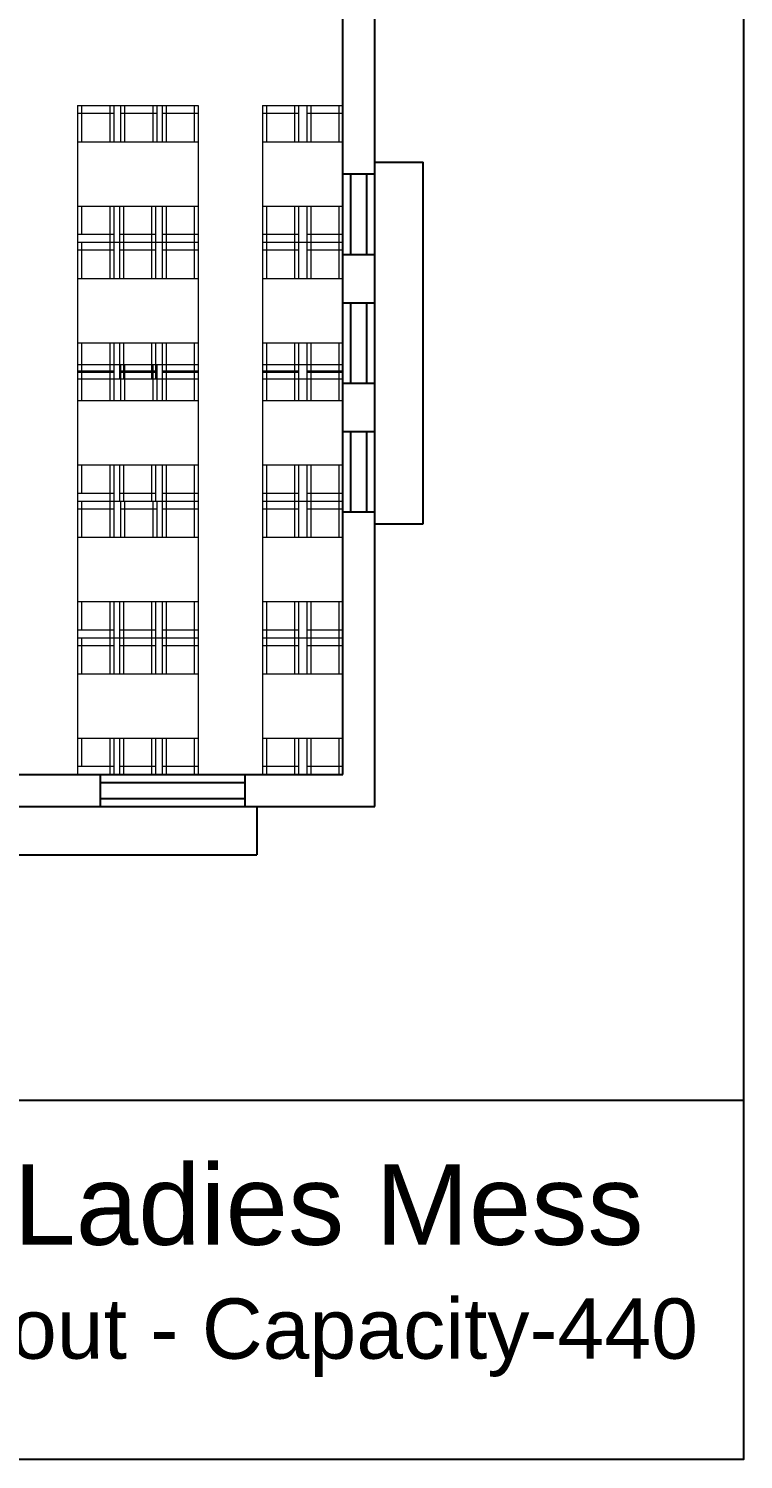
# Model space of a CAD drawing. Header units: inches. Extents: x 101 to 668, y -217 to 99.
# Drawn here: x 161.88 to 170.77, y -4.21 to 13.59 of the extents above; entities that cross this region are included whole.
import ezdxf

# ---------------------------------------------------------------- set-up
doc = ezdxf.new("R2010")
doc.units = ezdxf.units.IN
doc.header["$MEASUREMENT"] = 0
doc.layers.add('FUR', color=1, linetype='Continuous', lineweight=15)
doc.styles.get("Standard").update_dxf_attribs({"font": 'arial.ttf'})

msp = doc.modelspace()

# ---------------------------------------------------------------- linework, layer by layer
for p, q in [((166.18961, 3.90825), (166.18961, 18.92825)), ((165.78961, 4.30825), (165.78961, 14.97825)), ((166.18961, 11.77526), (165.78961, 11.77526)), ((165.88961, 10.77526), (165.88961, 11.77526)), ((166.08961, 10.77526), (166.08961, 11.77526)), ((166.18961, 11.92526), (166.78961, 11.92526)), ((166.78961, 7.42526), (166.78961, 11.92526)), ((165.78961, 10.77526), (166.18961, 10.77526)), ((165.78961, 10.17526), (166.18961, 10.17526)), ((165.88961, 9.17526), (165.88961, 10.17526)), ((166.08961, 9.17526), (166.08961, 10.17526)), ((165.78961, 9.17526), (166.18961, 9.17526)), ((165.78961, 8.57526), (166.18961, 8.57526)), ((165.88961, 7.57526), (165.88961, 8.57526)), ((166.08961, 7.57526), (166.08961, 8.57526)), ((165.78961, 7.57526), (166.18961, 7.57526)), ((166.18961, 7.42526), (166.78961, 7.42526)), ((148.24461, 4.30825), (165.78961, 4.30825)), ((162.76961, 4.30825), (162.76961, 3.90825)), ((162.76961, 4.30825), (162.76961, 3.90825)), ((164.56961, 4.30825), (164.56961, 3.90825)), ((162.76961, 4.20825), (164.56961, 4.20825)), ((162.76961, 4.00825), (164.56961, 4.00825)), ((150.16961, 3.90825), (166.18961, 3.90825)), ((164.71961, 3.90825), (164.71961, 3.30825)), ((151.81961, 3.30825), (164.71961, 3.30825)), ((151.80246, 0.25392), (170.7734, 0.25392))]:
    msp.add_line(p, q)
msp.add_lwpolyline([(123.26887, 33.4591), (170.7734, 33.4591), (170.7734, -4.21419), (123.26887, -4.21419)], close=True)
at = {"layer": 'FUR', "lineweight": 20}
for p, q in [((162.48961, 12.62825), (162.48961, 11.37825)), ((162.48961, 12.62825), (162.48961, 12.17825)), ((162.48961, 12.62825), (162.93961, 12.62825)), ((162.48961, 12.62825), (163.98961, 12.62825)), ((162.93961, 12.52825), (162.48961, 12.52825)), ((162.53961, 12.62825), (162.53961, 12.17825)), ((162.88961, 12.62825), (162.88961, 12.17825)), ((162.93961, 12.62825), (162.93961, 12.17825)), ((163.02426, 12.62825), (163.02426, 12.17825)), ((163.47426, 12.52825), (163.02426, 12.52825)), ((163.07426, 12.62825), (163.07426, 12.17825)), ((163.13961, 12.62825), (163.58961, 12.62825)), ((163.42426, 12.62825), (163.42426, 12.17825)), ((163.47426, 12.62825), (163.47426, 12.17825)), ((163.53961, 12.62825), (163.53961, 12.17825)), ((163.98961, 12.52825), (163.53961, 12.52825)), ((163.58961, 12.62825), (163.58961, 12.17825)), ((163.93961, 12.62825), (163.93961, 12.17825)), ((163.98961, 12.62825), (163.98961, 10.92825)), ((163.98961, 12.62825), (163.98961, 12.17825)), ((164.78961, 12.62825), (164.78961, 10.92825)), ((164.78961, 12.62825), (165.23961, 12.62825)), ((164.78961, 12.62825), (165.78961, 12.62825)), ((164.78961, 12.62825), (164.78961, 10.92825)), ((164.78961, 12.62825), (165.23961, 12.62825)), ((164.78961, 12.62825), (165.78961, 12.62825)), ((165.23961, 12.52825), (164.78961, 12.52825)), ((165.23961, 12.52825), (164.78961, 12.52825)), ((164.83961, 12.62825), (164.83961, 12.17825)), ((164.83961, 12.62825), (164.83961, 12.17825)), ((165.18961, 12.62825), (165.18961, 12.17825)), ((165.18961, 12.62825), (165.18961, 12.17825)), ((165.23961, 12.62825), (165.23961, 12.17825)), ((165.23961, 12.62825), (165.23961, 12.17825)), ((165.33961, 12.62825), (165.78961, 12.62825)), ((165.33961, 12.62825), (165.33961, 12.17825)), ((165.33961, 12.62825), (165.78961, 12.62825)), ((165.33961, 12.62825), (165.33961, 12.17825)), ((165.78961, 12.52825), (165.33961, 12.52825)), ((165.78961, 12.52825), (165.33961, 12.52825)), ((165.38961, 12.62825), (165.38961, 12.17825)), ((165.38961, 12.62825), (165.38961, 12.17825)), ((165.73961, 12.62825), (165.73961, 12.17825)), ((165.73961, 12.62825), (165.73961, 12.17825)), ((165.78961, 12.62825), (165.78961, 12.17825)), ((165.78961, 12.62825), (165.78961, 11.37825)), ((165.78961, 12.62825), (165.78961, 12.17825)), ((165.78961, 12.62825), (165.78961, 11.37825)), ((162.48961, 12.37825), (162.48961, 12.17825)), ((163.02426, 12.37825), (163.02426, 12.17825)), ((165.33961, 12.37825), (165.33961, 12.17825)), ((165.33961, 12.37825), (165.33961, 12.17825)), ((162.48961, 12.17825), (163.02426, 12.17825)), ((162.48961, 12.17825), (162.48961, 11.37825)), ((163.02426, 12.17825), (163.53961, 12.17825)), ((163.53961, 12.17825), (163.98961, 12.17825)), ((164.78961, 12.17825), (165.33961, 12.17825)), ((164.78961, 12.17825), (165.33961, 12.17825)), ((165.33961, 12.17825), (165.78961, 12.17825)), ((165.33961, 12.17825), (165.78961, 12.17825)), ((162.48961, 11.37825), (162.48961, 10.92825)), ((162.48961, 11.37825), (163.00882, 11.37825)), ((162.48961, 11.37825), (162.48961, 10.92825)), ((162.53961, 11.37825), (162.53961, 11.02825)), ((162.88961, 11.37825), (162.88961, 10.92825)), ((162.93961, 11.37825), (162.93961, 10.92825)), ((163.00882, 11.37825), (163.53961, 11.37825)), ((163.00882, 11.37825), (163.00882, 10.92825)), ((163.05882, 11.37825), (163.05882, 10.92825)), ((163.40882, 11.37825), (163.40882, 10.92825)), ((163.45882, 11.37825), (163.45882, 10.92825)), ((163.53961, 11.37825), (163.98961, 11.37825)), ((163.53961, 11.37825), (163.53961, 10.92825)), ((163.58961, 11.37825), (163.58961, 10.92825)), ((163.93961, 11.37825), (163.93961, 10.92825)), ((163.98961, 11.37825), (163.98961, 10.92825)), ((164.78961, 11.37825), (165.33961, 11.37825)), ((164.78961, 11.37825), (165.33961, 11.37825)), ((164.83961, 11.37825), (164.83961, 10.92825)), ((164.83961, 11.37825), (164.83961, 10.92825)), ((165.18961, 11.37825), (165.18961, 10.92825)), ((165.18961, 11.37825), (165.18961, 10.92825)), ((165.23961, 11.37825), (165.23961, 10.92825)), ((165.23961, 11.37825), (165.23961, 10.92825)), ((165.33961, 11.37825), (165.78961, 11.37825)), ((165.33961, 11.37825), (165.33961, 10.92825)), ((165.33961, 11.37825), (165.78961, 11.37825)), ((165.33961, 11.37825), (165.33961, 10.92825)), ((165.38961, 11.37825), (165.38961, 10.92825)), ((165.38961, 11.37825), (165.38961, 10.92825)), ((165.73961, 11.37825), (165.73961, 10.92825)), ((165.73961, 11.37825), (165.73961, 10.92825)), ((165.78961, 11.37825), (165.78961, 10.92825)), ((165.78961, 11.37825), (165.78961, 10.92825)), ((165.78961, 11.37825), (165.78961, 10.92825)), ((165.78961, 11.37825), (165.78961, 10.92825)), ((162.48961, 11.02825), (162.93961, 11.02825)), ((162.48961, 10.92825), (162.93961, 10.92825)), ((162.48961, 10.92825), (163.98961, 10.92825)), ((162.48961, 10.92825), (162.48961, 9.67825)), ((162.48961, 10.92825), (162.48961, 10.47825)), ((162.53961, 10.92825), (162.53961, 10.47825)), ((162.88961, 10.92825), (162.88961, 10.47825)), ((162.93961, 10.92825), (162.93961, 10.47825)), ((163.00882, 11.02825), (163.45882, 11.02825)), ((163.00882, 10.92825), (163.00882, 10.47825)), ((163.05882, 10.92825), (163.05882, 10.47825)), ((163.13961, 10.92825), (163.58961, 10.92825)), ((163.40882, 10.92825), (163.40882, 10.47825)), ((163.45882, 10.92825), (163.45882, 10.47825)), ((163.53961, 11.02825), (163.98961, 11.02825)), ((163.53961, 10.92825), (163.53961, 10.47825)), ((163.58961, 10.92825), (163.58961, 10.47825)), ((163.93961, 10.92825), (163.93961, 10.47825)), ((163.98961, 10.92825), (163.98961, 9.22825)), ((163.98961, 10.92825), (163.98961, 10.47825)), ((164.78961, 11.02825), (165.23961, 11.02825)), ((164.78961, 11.02825), (165.23961, 11.02825)), ((164.78961, 10.92825), (165.23961, 10.92825)), ((164.78961, 10.92825), (165.78961, 10.92825)), ((164.78961, 10.92825), (165.23961, 10.92825)), ((164.78961, 10.92825), (165.78961, 10.92825)), ((164.78961, 10.92825), (164.78961, 9.22825)), ((164.78961, 10.92825), (164.78961, 9.22825)), ((164.78961, 10.92825), (165.23961, 10.92825)), ((164.78961, 10.92825), (165.78961, 10.92825)), ((164.83961, 10.92825), (164.83961, 10.47825)), ((165.18961, 10.92825), (165.18961, 10.47825)), ((165.23961, 10.92825), (165.23961, 10.47825)), ((165.33961, 11.02825), (165.78961, 11.02825)), ((165.33961, 11.02825), (165.78961, 11.02825)), ((165.33961, 10.92825), (165.78961, 10.92825)), ((165.33961, 10.92825), (165.33961, 10.47825)), ((165.38961, 10.92825), (165.38961, 10.47825)), ((165.43961, 10.92825), (165.78961, 10.92825)), ((165.43961, 10.92825), (165.78961, 10.92825)), ((165.73961, 10.92825), (165.73961, 10.47825)), ((165.78961, 10.92825), (165.78961, 10.47825)), ((165.78961, 10.92825), (165.78961, 9.67825)), ((162.93961, 10.82825), (162.48961, 10.82825)), ((163.45882, 10.82825), (163.00882, 10.82825)), ((163.98961, 10.82825), (163.53961, 10.82825)), ((165.23961, 10.82825), (164.78961, 10.82825)), ((165.78961, 10.82825), (165.33961, 10.82825)), ((162.48961, 10.67825), (162.48961, 10.47825)), ((165.33961, 10.67825), (165.33961, 10.47825)), ((162.48961, 10.47825), (163.02426, 10.47825)), ((162.48961, 10.47825), (162.48961, 9.67825)), ((163.02426, 10.47825), (163.53961, 10.47825)), ((163.53961, 10.47825), (163.98961, 10.47825)), ((164.78961, 10.47825), (165.33961, 10.47825)), ((165.33961, 10.47825), (165.78961, 10.47825)), ((162.48961, 9.67825), (163.00882, 9.67825)), ((162.48961, 9.67825), (162.48961, 9.22825)), ((162.53961, 9.67825), (162.53961, 9.32825)), ((162.88961, 9.67825), (162.88961, 9.22825)), ((162.93961, 9.67825), (162.93961, 9.22825)), ((163.00882, 9.67825), (163.53961, 9.67825)), ((163.00882, 9.67825), (163.00882, 9.22825)), ((163.05882, 9.67825), (163.05882, 9.22825)), ((163.40882, 9.67825), (163.40882, 9.22825)), ((163.45882, 9.67825), (163.45882, 9.22825)), ((163.53961, 9.67825), (163.98961, 9.67825)), ((163.53961, 9.67825), (163.53961, 9.22825)), ((163.58961, 9.67825), (163.58961, 9.22825)), ((163.93961, 9.67825), (163.93961, 9.22825)), ((163.98961, 9.67825), (163.98961, 9.22825)), ((164.78961, 9.67825), (165.33961, 9.67825)), ((164.83961, 9.67825), (164.83961, 9.22825)), ((165.18961, 9.67825), (165.18961, 9.22825)), ((165.23961, 9.67825), (165.23961, 9.22825)), ((165.33961, 9.67825), (165.78961, 9.67825)), ((165.33961, 9.67825), (165.33961, 9.22825)), ((165.38961, 9.67825), (165.38961, 9.22825)), ((165.73961, 9.67825), (165.73961, 9.22825)), ((165.78961, 9.67825), (165.78961, 9.22825)), ((165.78961, 9.67825), (165.78961, 9.22825)), ((162.48961, 9.40825), (162.48961, 8.15825)), ((162.48961, 9.40825), (162.48961, 8.95825)), ((162.48961, 9.40825), (162.93961, 9.40825)), ((162.48961, 9.40825), (163.98961, 9.40825)), ((162.48961, 9.32825), (162.93961, 9.32825)), ((162.93961, 9.30825), (162.48961, 9.30825)), ((162.53961, 9.40825), (162.53961, 8.95825)), ((162.88961, 9.40825), (162.88961, 8.95825)), ((162.93961, 9.40825), (162.93961, 8.95825)), ((163.00882, 9.32825), (163.45882, 9.32825)), ((163.02426, 9.40825), (163.02426, 8.95825)), ((163.47426, 9.30825), (163.02426, 9.30825)), ((163.07426, 9.40825), (163.07426, 8.95825)), ((163.13961, 9.40825), (163.58961, 9.40825)), ((163.42426, 9.40825), (163.42426, 8.95825)), ((163.47426, 9.40825), (163.47426, 8.95825)), ((163.53961, 9.40825), (163.53961, 8.95825)), ((163.53961, 9.32825), (163.98961, 9.32825)), ((163.98961, 9.30825), (163.53961, 9.30825)), ((163.58961, 9.40825), (163.58961, 8.95825)), ((163.93961, 9.40825), (163.93961, 8.95825)), ((163.98961, 9.40825), (163.98961, 7.70825)), ((163.98961, 9.40825), (163.98961, 8.95825)), ((164.78961, 9.40825), (164.78961, 7.70825)), ((164.78961, 9.40825), (165.23961, 9.40825)), ((164.78961, 9.40825), (165.78961, 9.40825)), ((164.78961, 9.40825), (164.78961, 7.70825)), ((164.78961, 9.40825), (165.23961, 9.40825)), ((164.78961, 9.40825), (165.78961, 9.40825)), ((164.78961, 9.32825), (165.23961, 9.32825)), ((165.23961, 9.30825), (164.78961, 9.30825)), ((165.23961, 9.30825), (164.78961, 9.30825)), ((164.83961, 9.40825), (164.83961, 8.95825)), ((164.83961, 9.40825), (164.83961, 8.95825)), ((165.18961, 9.40825), (165.18961, 8.95825)), ((165.18961, 9.40825), (165.18961, 8.95825)), ((165.23961, 9.40825), (165.23961, 8.95825)), ((165.23961, 9.40825), (165.23961, 8.95825)), ((165.33961, 9.40825), (165.78961, 9.40825)), ((165.33961, 9.40825), (165.33961, 8.95825)), ((165.33961, 9.40825), (165.78961, 9.40825)), ((165.33961, 9.40825), (165.33961, 8.95825)), ((165.33961, 9.32825), (165.78961, 9.32825)), ((165.78961, 9.30825), (165.33961, 9.30825)), ((165.78961, 9.30825), (165.33961, 9.30825)), ((165.38961, 9.40825), (165.38961, 8.95825)), ((165.38961, 9.40825), (165.38961, 8.95825)), ((165.73961, 9.40825), (165.73961, 8.95825)), ((165.73961, 9.40825), (165.73961, 8.95825)), ((165.78961, 9.40825), (165.78961, 8.95825)), ((165.78961, 9.40825), (165.78961, 8.15825)), ((165.78961, 9.40825), (165.78961, 8.95825)), ((165.78961, 9.40825), (165.78961, 8.15825)), ((162.48961, 9.22825), (162.93961, 9.22825)), ((162.48961, 9.22825), (163.98961, 9.22825)), ((162.48961, 9.15825), (162.48961, 8.95825)), ((163.02426, 9.15825), (163.02426, 8.95825)), ((163.13961, 9.22825), (163.58961, 9.22825)), ((164.78961, 9.22825), (165.23961, 9.22825)), ((164.78961, 9.22825), (165.78961, 9.22825)), ((165.33961, 9.15825), (165.33961, 8.95825)), ((165.33961, 9.15825), (165.33961, 8.95825)), ((165.43961, 9.22825), (165.78961, 9.22825)), ((162.48961, 8.95825), (163.02426, 8.95825)), ((162.48961, 8.95825), (162.48961, 8.15825)), ((163.02426, 8.95825), (163.53961, 8.95825)), ((163.53961, 8.95825), (163.98961, 8.95825)), ((164.78961, 8.95825), (165.33961, 8.95825)), ((164.78961, 8.95825), (165.33961, 8.95825)), ((165.33961, 8.95825), (165.78961, 8.95825)), ((165.33961, 8.95825), (165.78961, 8.95825)), ((162.48961, 8.15825), (162.48961, 7.70825)), ((162.48961, 8.15825), (163.00882, 8.15825)), ((162.48961, 8.15825), (162.48961, 7.70825)), ((162.53961, 8.15825), (162.53961, 7.80825)), ((162.88961, 8.15825), (162.88961, 7.70825)), ((162.93961, 8.15825), (162.93961, 7.70825)), ((163.00882, 8.15825), (163.53961, 8.15825)), ((163.00882, 8.15825), (163.00882, 7.70825)), ((163.05882, 8.15825), (163.05882, 7.70825)), ((163.40882, 8.15825), (163.40882, 7.70825)), ((163.45882, 8.15825), (163.45882, 7.70825)), ((163.53961, 8.15825), (163.98961, 8.15825)), ((163.53961, 8.15825), (163.53961, 7.70825)), ((163.58961, 8.15825), (163.58961, 7.70825)), ((163.93961, 8.15825), (163.93961, 7.70825)), ((163.98961, 8.15825), (163.98961, 7.70825)), ((164.78961, 8.15825), (165.33961, 8.15825)), ((164.78961, 8.15825), (165.33961, 8.15825)), ((164.83961, 8.15825), (164.83961, 7.70825)), ((164.83961, 8.15825), (164.83961, 7.70825)), ((165.18961, 8.15825), (165.18961, 7.70825)), ((165.18961, 8.15825), (165.18961, 7.70825)), ((165.23961, 8.15825), (165.23961, 7.70825)), ((165.23961, 8.15825), (165.23961, 7.70825)), ((165.33961, 8.15825), (165.78961, 8.15825)), ((165.33961, 8.15825), (165.33961, 7.70825)), ((165.33961, 8.15825), (165.78961, 8.15825)), ((165.33961, 8.15825), (165.33961, 7.70825)), ((165.38961, 8.15825), (165.38961, 7.70825)), ((165.38961, 8.15825), (165.38961, 7.70825)), ((165.73961, 8.15825), (165.73961, 7.70825)), ((165.73961, 8.15825), (165.73961, 7.70825)), ((165.78961, 8.15825), (165.78961, 7.70825)), ((165.78961, 8.15825), (165.78961, 7.70825)), ((165.78961, 8.15825), (165.78961, 7.70825)), ((165.78961, 8.15825), (165.78961, 7.70825)), ((162.48961, 7.80825), (162.93961, 7.80825)), ((162.48961, 7.70825), (162.48961, 6.45825)), ((162.48961, 7.70825), (162.48961, 7.25825)), ((162.48961, 7.70825), (162.93961, 7.70825)), ((162.48961, 7.70825), (163.98961, 7.70825)), ((162.48961, 7.70825), (162.93961, 7.70825)), ((162.48961, 7.70825), (163.98961, 7.70825)), ((162.53961, 7.70825), (162.53961, 7.25825)), ((162.88961, 7.70825), (162.88961, 7.25825)), ((162.93961, 7.70825), (162.93961, 7.25825)), ((163.00882, 7.80825), (163.45882, 7.80825)), ((163.02426, 7.70825), (163.02426, 7.25825)), ((163.07426, 7.70825), (163.07426, 7.25825)), ((163.13961, 7.70825), (163.58961, 7.70825)), ((163.13961, 7.70825), (163.58961, 7.70825)), ((163.42426, 7.70825), (163.42426, 7.25825)), ((163.47426, 7.70825), (163.47426, 7.25825)), ((163.53961, 7.80825), (163.98961, 7.80825)), ((163.53961, 7.70825), (163.53961, 7.25825)), ((163.58961, 7.70825), (163.58961, 7.25825)), ((163.93961, 7.70825), (163.93961, 7.25825)), ((163.98961, 7.70825), (163.98961, 6.00825)), ((163.98961, 7.70825), (163.98961, 7.25825)), ((164.78961, 7.80825), (165.23961, 7.80825)), ((164.78961, 7.80825), (165.23961, 7.80825)), ((164.78961, 7.70825), (164.78961, 6.00825)), ((164.78961, 7.70825), (164.78961, 6.00825)), ((164.78961, 7.70825), (165.23961, 7.70825)), ((164.78961, 7.70825), (165.78961, 7.70825)), ((164.78961, 7.70825), (165.23961, 7.70825)), ((164.78961, 7.70825), (165.78961, 7.70825)), ((164.78961, 7.70825), (165.23961, 7.70825)), ((164.78961, 7.70825), (165.78961, 7.70825)), ((164.78961, 7.70825), (165.23961, 7.70825)), ((164.78961, 7.70825), (165.78961, 7.70825)), ((164.83961, 7.70825), (164.83961, 7.25825)), ((165.18961, 7.70825), (165.18961, 7.25825)), ((165.23961, 7.70825), (165.23961, 7.25825)), ((165.33961, 7.80825), (165.78961, 7.80825)), ((165.33961, 7.80825), (165.78961, 7.80825)), ((165.33961, 7.70825), (165.78961, 7.70825)), ((165.33961, 7.70825), (165.33961, 7.25825)), ((165.33961, 7.70825), (165.78961, 7.70825)), ((165.38961, 7.70825), (165.38961, 7.25825)), ((165.43961, 7.70825), (165.78961, 7.70825)), ((165.43961, 7.70825), (165.78961, 7.70825)), ((165.73961, 7.70825), (165.73961, 7.25825)), ((165.78961, 7.70825), (165.78961, 7.25825)), ((165.78961, 7.70825), (165.78961, 6.45825)), ((162.93961, 7.60825), (162.48961, 7.60825)), ((163.47426, 7.60825), (163.02426, 7.60825)), ((163.98961, 7.60825), (163.53961, 7.60825)), ((165.23961, 7.60825), (164.78961, 7.60825)), ((165.78961, 7.60825), (165.33961, 7.60825)), ((162.48961, 7.45825), (162.48961, 7.25825)), ((163.02426, 7.45825), (163.02426, 7.25825)), ((165.33961, 7.45825), (165.33961, 7.25825)), ((162.48961, 7.25825), (163.02426, 7.25825)), ((162.48961, 7.25825), (162.48961, 6.45825)), ((163.02426, 7.25825), (163.53961, 7.25825)), ((163.53961, 7.25825), (163.98961, 7.25825)), ((164.78961, 7.25825), (165.33961, 7.25825)), ((165.33961, 7.25825), (165.78961, 7.25825)), ((162.48961, 6.45825), (163.00882, 6.45825)), ((162.48961, 6.45825), (162.48961, 6.00825)), ((162.53961, 6.45825), (162.53961, 6.10825)), ((162.88961, 6.45825), (162.88961, 6.00825)), ((162.93961, 6.45825), (162.93961, 6.00825)), ((163.00882, 6.45825), (163.53961, 6.45825)), ((163.00882, 6.45825), (163.00882, 6.00825)), ((163.05882, 6.45825), (163.05882, 6.00825)), ((163.40882, 6.45825), (163.40882, 6.00825)), ((163.45882, 6.45825), (163.45882, 6.00825)), ((163.53961, 6.45825), (163.98961, 6.45825)), ((163.53961, 6.45825), (163.53961, 6.00825)), ((163.58961, 6.45825), (163.58961, 6.00825)), ((163.93961, 6.45825), (163.93961, 6.00825)), ((163.98961, 6.45825), (163.98961, 6.00825)), ((164.78961, 6.45825), (165.33961, 6.45825)), ((164.83961, 6.45825), (164.83961, 6.00825)), ((165.18961, 6.45825), (165.18961, 6.00825)), ((165.23961, 6.45825), (165.23961, 6.00825)), ((165.33961, 6.45825), (165.78961, 6.45825)), ((165.33961, 6.45825), (165.33961, 6.00825)), ((165.38961, 6.45825), (165.38961, 6.00825)), ((165.73961, 6.45825), (165.73961, 6.00825)), ((165.78961, 6.45825), (165.78961, 6.00825)), ((165.78961, 6.45825), (165.78961, 6.00825)), ((162.48961, 6.10825), (162.93961, 6.10825)), ((163.00882, 6.10825), (163.45882, 6.10825)), ((163.53961, 6.10825), (163.98961, 6.10825)), ((164.78961, 6.10825), (165.23961, 6.10825)), ((165.33961, 6.10825), (165.78961, 6.10825)), ((162.48961, 6.00825), (162.93961, 6.00825)), ((162.48961, 6.00825), (163.98961, 6.00825)), ((162.48961, 6.00825), (162.48961, 4.75825)), ((162.48961, 6.00825), (162.48961, 5.55825)), ((162.48961, 6.00825), (162.93961, 6.00825)), ((162.48961, 6.00825), (163.98961, 6.00825)), ((162.93961, 5.90825), (162.48961, 5.90825)), ((162.53961, 6.00825), (162.53961, 5.55825)), ((162.88961, 6.00825), (162.88961, 5.55825)), ((162.93961, 6.00825), (162.93961, 5.55825)), ((163.00882, 6.00825), (163.00882, 5.55825)), ((163.45882, 5.90825), (163.00882, 5.90825)), ((163.05882, 6.00825), (163.05882, 5.55825)), ((163.13961, 6.00825), (163.58961, 6.00825)), ((163.13961, 6.00825), (163.58961, 6.00825)), ((163.40882, 6.00825), (163.40882, 5.55825)), ((163.45882, 6.00825), (163.45882, 5.55825)), ((163.53961, 6.00825), (163.53961, 5.55825)), ((163.98961, 5.90825), (163.53961, 5.90825)), ((163.58961, 6.00825), (163.58961, 5.55825)), ((163.93961, 6.00825), (163.93961, 5.55825)), ((163.98961, 6.00825), (163.98961, 4.30825)), ((163.98961, 6.00825), (163.98961, 5.55825)), ((164.78961, 6.00825), (165.23961, 6.00825)), ((164.78961, 6.00825), (165.78961, 6.00825)), ((164.78961, 6.00825), (164.78961, 4.30825)), ((164.78961, 6.00825), (164.78961, 4.30825)), ((164.78961, 6.00825), (165.23961, 6.00825)), ((164.78961, 6.00825), (165.78961, 6.00825)), ((165.23961, 5.90825), (164.78961, 5.90825)), ((164.83961, 6.00825), (164.83961, 5.55825)), ((165.18961, 6.00825), (165.18961, 5.55825)), ((165.23961, 6.00825), (165.23961, 5.55825)), ((165.33961, 6.00825), (165.78961, 6.00825)), ((165.33961, 6.00825), (165.33961, 5.55825)), ((165.78961, 5.90825), (165.33961, 5.90825)), ((165.38961, 6.00825), (165.38961, 5.55825)), ((165.43961, 6.00825), (165.78961, 6.00825)), ((165.73961, 6.00825), (165.73961, 5.55825)), ((165.78961, 6.00825), (165.78961, 5.55825)), ((165.78961, 6.00825), (165.78961, 4.75825)), ((162.48961, 5.75825), (162.48961, 5.55825)), ((165.33961, 5.75825), (165.33961, 5.55825)), ((162.48961, 5.55825), (163.02426, 5.55825)), ((162.48961, 5.55825), (162.48961, 4.75825)), ((163.02426, 5.55825), (163.53961, 5.55825)), ((163.53961, 5.55825), (163.98961, 5.55825)), ((164.78961, 5.55825), (165.33961, 5.55825)), ((165.33961, 5.55825), (165.78961, 5.55825)), ((162.48961, 4.75825), (163.00882, 4.75825)), ((162.48961, 4.75825), (162.48961, 4.30825)), ((162.53961, 4.75825), (162.53961, 4.40825)), ((162.88961, 4.75825), (162.88961, 4.30825)), ((162.93961, 4.75825), (162.93961, 4.30825)), ((163.00882, 4.75825), (163.53961, 4.75825)), ((163.00882, 4.75825), (163.00882, 4.30825)), ((163.05882, 4.75825), (163.05882, 4.30825)), ((163.40882, 4.75825), (163.40882, 4.30825)), ((163.45882, 4.75825), (163.45882, 4.30825)), ((163.53961, 4.75825), (163.98961, 4.75825)), ((163.53961, 4.75825), (163.53961, 4.30825)), ((163.58961, 4.75825), (163.58961, 4.30825)), ((163.93961, 4.75825), (163.93961, 4.30825)), ((163.98961, 4.75825), (163.98961, 4.30825)), ((164.78961, 4.75825), (165.33961, 4.75825)), ((164.83961, 4.75825), (164.83961, 4.30825)), ((165.18961, 4.75825), (165.18961, 4.30825)), ((165.23961, 4.75825), (165.23961, 4.30825)), ((165.33961, 4.75825), (165.78961, 4.75825)), ((165.33961, 4.75825), (165.33961, 4.30825)), ((165.38961, 4.75825), (165.38961, 4.30825)), ((165.73961, 4.75825), (165.73961, 4.30825)), ((165.78961, 4.75825), (165.78961, 4.30825)), ((165.78961, 4.75825), (165.78961, 4.30825)), ((162.48961, 4.40825), (162.93961, 4.40825)), ((163.00882, 4.40825), (163.45882, 4.40825)), ((163.53961, 4.40825), (163.98961, 4.40825)), ((164.78961, 4.40825), (165.23961, 4.40825)), ((165.33961, 4.40825), (165.78961, 4.40825))]:
    msp.add_line(p, q, dxfattribs=at)

# ---------------------------------------------------------------- texts
at = {"insert": (152.68193, -0.54479), "char_height": 1, "width": 23.1967534, "attachment_point": 1}
msp.add_mtext('Renovation of Ladies Mess\\P{\\H0.75x;Mess Furniture Layout - Capacity-440}', dxfattribs=at)

doc.saveas('drawing.dxf')
